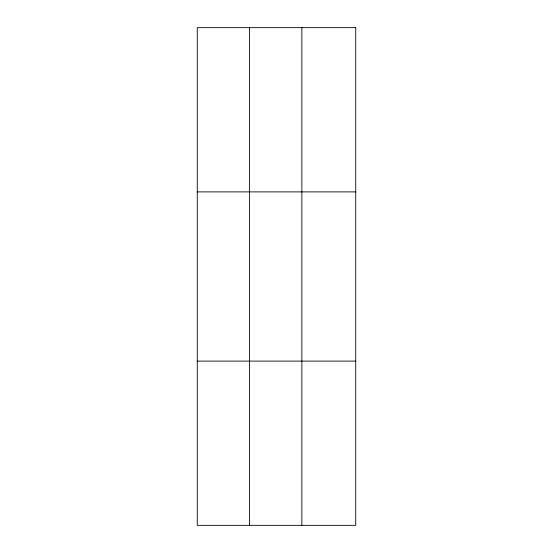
<?xml version="1.0" encoding="UTF-8"?>
<svg xmlns="http://www.w3.org/2000/svg" width="553" height="553" viewBox="0 0 553 553"><rect width="100%" height="100%" fill="white"/><g stroke="black" fill="none" stroke-linecap="round" stroke-linejoin="round"><path stroke-width="0.83" d="M249.562 525.35L249.562 27.65M301.855 525.35L301.855 27.65M197.269 191.891L355.731 191.891M197.269 361.109L355.731 361.109M355.731 27.65L355.731 525.35L197.269 525.35L197.269 27.65L355.731 27.65"/></g></svg>
